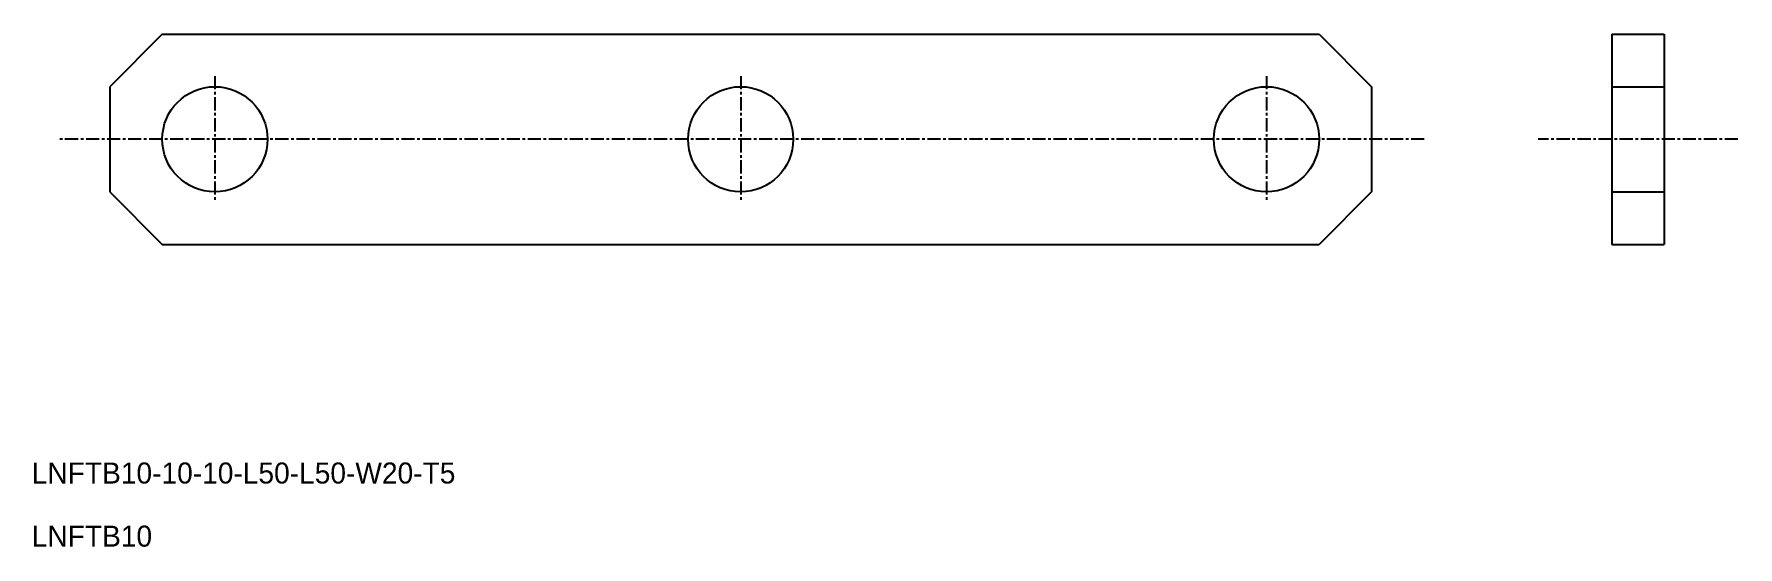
# Model space of a CAD drawing. Extents: x 147 to 309, y -10 to 39.
import ezdxf

# ---------------------------------------------------------------- set-up
doc = ezdxf.new("R2010")
doc.units = 0
doc.linetypes.add('CENTER', pattern=[2, 1.25, -0.25, 0.25, -0.25])
doc.linetypes.add('DASHED', pattern=[0.75, 0.5, -0.25])
doc.layers.get('0').update_dxf_attribs({"linetype": 'CONTINUOUS'})
doc.layers.add('CENTER', color=1, linetype='CENTER')

msp = doc.modelspace()

# ---------------------------------------------------------------- linework, layer by layer
at = {"color": 7, "linetype": 'CONTINUOUS'}
for p, q in [((159.29, 39.21), (154.29, 34.21)), ((159.29, 39.21), (269.29, 39.21)), ((269.29, 39.21), (274.29, 34.21)), ((297.12, 39.21), (297.12, 19.21)), ((297.12, 39.21), (302.12, 39.21)), ((302.12, 39.21), (302.12, 19.21)), ((154.29, 34.21), (154.29, 24.21)), ((274.29, 34.21), (274.29, 24.21)), ((297.12, 34.21), (302.12, 34.21)), ((154.29, 24.21), (159.29, 19.21)), ((274.29, 24.21), (269.29, 19.21)), ((297.12, 24.21), (302.12, 24.21)), ((159.29, 19.21), (269.29, 19.21)), ((297.12, 19.21), (302.12, 19.21))]:
    msp.add_line(p, q, dxfattribs=at)
at = {"color": 3, "linetype": 'DASHED'}
for p, q in [((297.12, 34.21), (302.12, 34.21)), ((297.12, 24.21), (302.12, 24.21))]:
    msp.add_line(p, q, dxfattribs=at)
at = {"color": 7, "linetype": 'CONTINUOUS'}
for centre in [(164.29, 29.21), (214.29, 29.21), (264.29, 29.21)]:
    msp.add_circle(centre, 5, dxfattribs=at)
at = {"layer": 'CENTER', "color": 1, "linetype": 'CENTER'}
for p, q in [((164.29, 35.21), (164.29, 23.21)), ((214.29, 35.21), (214.29, 23.21)), ((264.29, 35.21), (264.29, 23.21)), ((279.29, 29.21), (149.29, 29.21)), ((309.12, 29.21), (290.12, 29.21))]:
    msp.add_line(p, q, dxfattribs=at)

# ---------------------------------------------------------------- texts
at = {"color": 7, "linetype": 'CONTINUOUS'}
for s, p in [('LNFTB10-10-10-L50-L50-W20-T5', (146.88, -3.52)), ('LNFTB10', (146.88, -9.52))]:
    msp.add_text(s, height=2, dxfattribs=at).set_placement(p)

doc.saveas('drawing.dxf')
